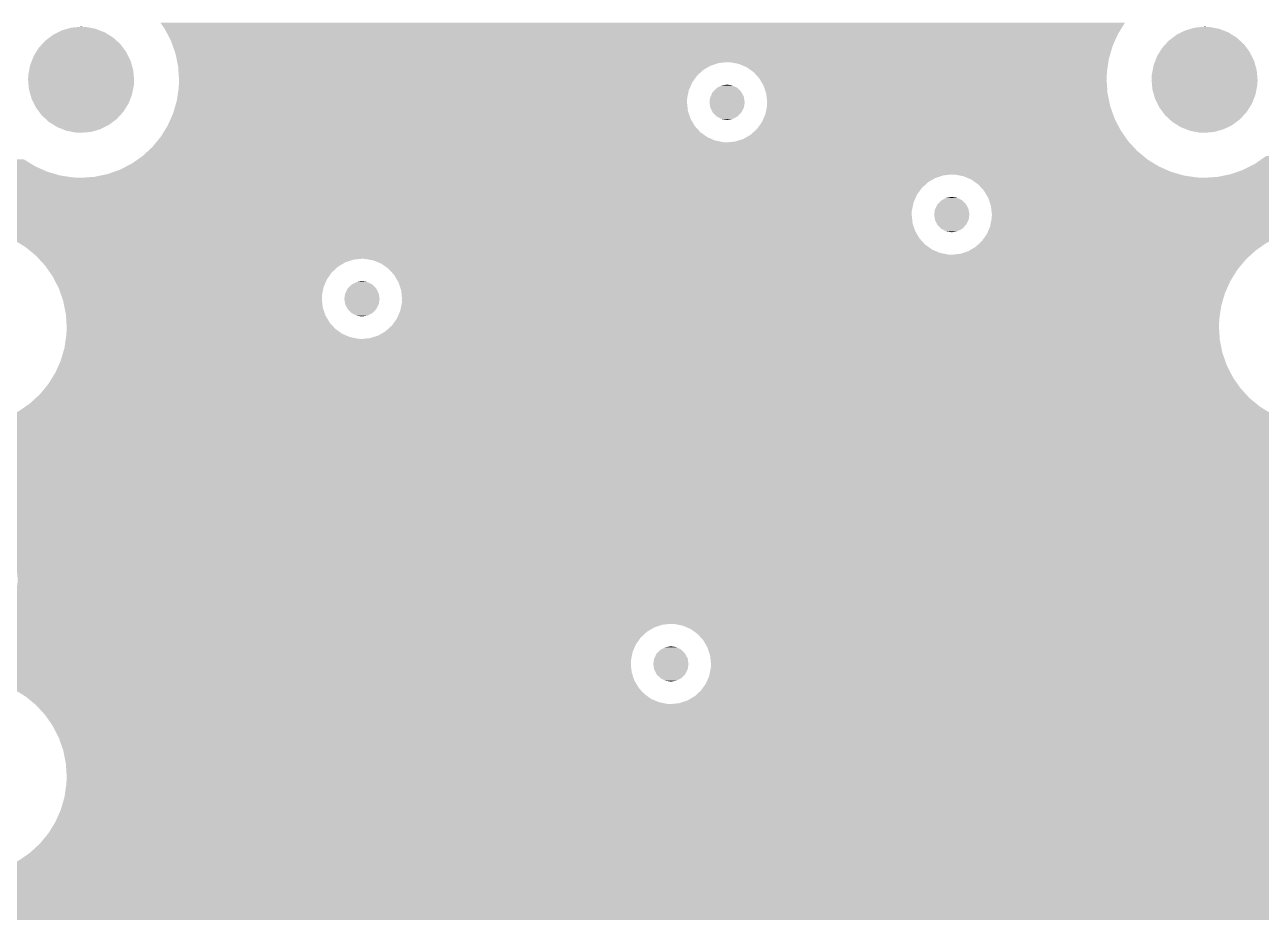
# Model space of a CAD drawing. Extents: x 295 to 953, y 10 to 290.
# Drawn here: x 736.68 to 764.64, y 209.8 to 229.87 of the extents above; entities that cross this region are included whole.
import ezdxf

# ---------------------------------------------------------------- set-up
doc = ezdxf.new("R2010")
doc.units = 0
doc.header["$LTSCALE"] = 5
doc.header["$MEASUREMENT"] = 0
doc.layers.add('FROMC1', color=7, linetype='CONTINUOUS')

msp = doc.modelspace()

# ---------------------------------------------------------------- linework, layer by layer
at = {"layer": 'FROMC1'}
for points in [[(737.643, 229.775), (737.738, 229.802), (738.291, 229.775), (738.15, 229.802)], [(737.738, 229.802), (737.896, 229.816), (738.15, 229.802), (738.074, 229.816)], [(737.896, 229.816), (737.958, 229.822), (738.074, 229.816), (737.958, 229.822)], [(739.855, 229.765), (739.751, 229.914), (761.466, 229.765), (761.558, 229.914)], [(763.043, 229.775), (763.138, 229.802), (763.691, 229.775), (763.55, 229.802)], [(763.138, 229.802), (763.296, 229.816), (763.55, 229.802), (763.474, 229.816)], [(763.296, 229.816), (763.358, 229.822), (763.474, 229.816), (763.358, 229.822)], [(737.152, 229.511), (737.241, 229.577), (738.756, 229.511), (738.683, 229.577)], [(737.241, 229.577), (737.328, 229.643), (738.683, 229.577), (738.577, 229.643)], [(737.328, 229.643), (737.431, 229.694), (738.577, 229.643), (738.496, 229.694)], [(737.431, 229.694), (737.526, 229.741), (738.496, 229.694), (738.375, 229.741)], [(737.526, 229.741), (737.643, 229.775), (738.375, 229.741), (738.291, 229.775)], [(739.909, 229.659), (739.855, 229.765), (761.4, 229.659), (761.466, 229.765)], [(739.992, 229.499), (739.909, 229.659), (761.328, 229.499), (761.4, 229.659)], [(762.552, 229.511), (762.641, 229.577), (764.156, 229.511), (764.083, 229.577)], [(762.641, 229.577), (762.728, 229.643), (764.083, 229.577), (763.977, 229.643)], [(762.728, 229.643), (762.831, 229.694), (763.977, 229.643), (763.896, 229.694)], [(762.831, 229.694), (762.926, 229.741), (763.896, 229.694), (763.775, 229.741)], [(762.926, 229.741), (763.043, 229.775), (763.775, 229.741), (763.691, 229.775)], [(736.886, 229.161), (736.943, 229.252), (739.023, 229.161), (738.978, 229.252)], [(736.943, 229.252), (737.003, 229.348), (738.978, 229.252), (738.906, 229.348)], [(737.003, 229.348), (737.076, 229.428), (738.906, 229.348), (738.846, 229.428)], [(737.076, 229.428), (737.152, 229.511), (738.846, 229.428), (738.756, 229.511)], [(740.032, 229.385), (739.992, 229.499), (761.278, 229.385), (761.328, 229.499)], [(740.092, 229.216), (740.032, 229.385), (761.229, 229.216), (761.278, 229.385)], [(762.286, 229.161), (762.343, 229.252), (764.423, 229.161), (764.378, 229.252)], [(762.343, 229.252), (762.403, 229.348), (764.378, 229.252), (764.306, 229.348)], [(762.403, 229.348), (762.476, 229.428), (764.306, 229.348), (764.246, 229.428)], [(762.476, 229.428), (762.552, 229.511), (764.246, 229.428), (764.156, 229.511)], [(736.806, 228.956), (736.845, 229.055), (739.104, 228.956), (739.076, 229.055)], [(736.845, 229.055), (736.886, 229.161), (739.076, 229.055), (739.023, 229.161)], [(740.116, 229.098), (740.092, 229.216), (761.194, 229.098), (761.229, 229.216)], [(740.132, 229.022), (740.116, 229.098), (761.183, 229.022), (761.194, 229.098)], [(740.136, 229.002), (740.132, 229.022), (752.372, 229.002), (752.563, 229.022)], [(740.148, 228.942), (740.136, 229.002), (752.19, 228.942), (752.372, 229.002)], [(752.642, 229.018), (752.563, 229.022), (761.182, 229.018), (761.183, 229.022)], [(752.831, 228.981), (752.642, 229.018), (761.177, 228.981), (761.182, 229.018)], [(753.007, 228.906), (752.831, 228.981), (761.165, 228.906), (761.177, 228.981)], [(762.206, 228.956), (762.245, 229.055), (764.504, 228.956), (764.476, 229.055)], [(762.245, 229.055), (762.286, 229.161), (764.476, 229.055), (764.423, 229.161)], [(736.759, 228.623), (736.764, 228.74), (739.156, 228.623), (739.146, 228.74)], [(736.764, 228.74), (736.784, 228.843), (739.146, 228.74), (739.136, 228.843)], [(736.784, 228.843), (736.806, 228.956), (739.136, 228.843), (739.104, 228.956)], [(740.152, 228.922), (740.148, 228.942), (752.157, 228.922), (752.19, 228.942)], [(740.157, 228.845), (740.152, 228.922), (752.024, 228.845), (752.157, 228.922)], [(740.166, 228.715), (740.157, 228.845), (751.883, 228.715), (752.024, 228.845)], [(740.172, 228.623), (740.166, 228.715), (751.817, 228.623), (751.883, 228.715)], [(753.154, 228.801), (753.007, 228.906), (761.15, 228.801), (761.165, 228.906)], [(753.163, 228.795), (753.154, 228.801), (761.15, 228.795), (761.15, 228.801)], [(753.292, 228.653), (753.163, 228.795), (761.144, 228.653), (761.15, 228.795)], [(762.159, 228.623), (762.164, 228.74), (764.556, 228.623), (764.546, 228.74)], [(762.164, 228.74), (762.184, 228.843), (764.546, 228.74), (764.536, 228.843)], [(762.184, 228.843), (762.206, 228.956), (764.536, 228.843), (764.504, 228.956)], [(736.769, 228.506), (736.759, 228.623), (739.151, 228.506), (739.156, 228.623)], [(736.779, 228.403), (736.769, 228.506), (739.131, 228.403), (739.151, 228.506)], [(736.811, 228.29), (736.779, 228.403), (739.109, 228.29), (739.131, 228.403)], [(740.156, 228.383), (740.165, 228.445), (751.696, 228.383), (751.723, 228.445)], [(740.165, 228.445), (740.17, 228.559), (751.723, 228.445), (751.772, 228.559)], [(740.17, 228.559), (740.172, 228.623), (751.772, 228.559), (751.817, 228.623)], [(752.245, 228.353), (752.325, 228.435), (752.883, 228.353), (752.798, 228.435)], [(752.325, 228.435), (752.337, 228.441), (752.798, 228.435), (752.792, 228.441)], [(752.337, 228.441), (752.437, 228.494), (752.792, 228.441), (752.684, 228.494)], [(752.437, 228.494), (752.457, 228.497), (752.684, 228.494), (752.678, 228.497)], [(752.457, 228.497), (752.563, 228.514), (752.678, 228.497), (752.563, 228.514)], [(753.31, 228.623), (753.292, 228.653), (761.143, 228.623), (761.144, 228.653)], [(753.389, 228.488), (753.31, 228.623), (761.152, 228.488), (761.143, 228.623)], [(753.443, 228.324), (753.389, 228.488), (761.163, 228.324), (761.152, 228.488)], [(762.169, 228.506), (762.159, 228.623), (764.551, 228.506), (764.556, 228.623)], [(762.179, 228.403), (762.169, 228.506), (764.531, 228.403), (764.551, 228.506)], [(762.211, 228.29), (762.179, 228.403), (764.509, 228.29), (764.531, 228.403)], [(736.839, 228.191), (736.811, 228.29), (739.071, 228.191), (739.109, 228.29)], [(736.892, 228.085), (736.839, 228.191), (739.029, 228.085), (739.071, 228.191)], [(740.111, 228.115), (740.121, 228.148), (751.656, 228.115), (751.657, 228.148)], [(740.121, 228.148), (740.128, 228.195), (751.657, 228.148), (751.659, 228.195)], [(740.128, 228.195), (740.156, 228.383), (751.659, 228.195), (751.696, 228.383)], [(752.164, 228.115), (752.181, 228.23), (752.961, 228.115), (752.943, 228.23)], [(752.181, 228.23), (752.186, 228.24), (752.943, 228.23), (752.941, 228.24)], [(752.186, 228.24), (752.236, 228.344), (752.941, 228.24), (752.887, 228.344)], [(752.236, 228.344), (752.245, 228.353), (752.887, 228.344), (752.883, 228.353)], [(753.449, 228.306), (753.443, 228.324), (761.167, 228.306), (761.163, 228.324)], [(753.469, 228.115), (753.449, 228.306), (761.206, 228.115), (761.167, 228.306)], [(762.239, 228.191), (762.211, 228.29), (764.471, 228.191), (764.509, 228.29)], [(762.292, 228.085), (762.239, 228.191), (764.429, 228.085), (764.471, 228.191)], [(736.937, 227.994), (736.892, 228.085), (738.972, 227.994), (739.029, 228.085)], [(737.009, 227.898), (736.937, 227.994), (738.912, 227.898), (738.972, 227.994)], [(737.07, 227.818), (737.009, 227.898), (738.839, 227.818), (738.912, 227.898)], [(739.984, 227.742), (740.037, 227.861), (751.736, 227.742), (751.697, 227.861)], [(740.037, 227.861), (740.056, 227.924), (751.697, 227.861), (751.676, 227.924)], [(740.056, 227.924), (740.111, 228.115), (751.676, 227.924), (751.656, 228.115)], [(752.182, 228), (752.164, 228.115), (752.944, 228), (752.961, 228.115)], [(752.184, 227.99), (752.182, 228), (752.939, 227.99), (752.944, 228)], [(752.238, 227.886), (752.184, 227.99), (752.889, 227.886), (752.939, 227.99)], [(752.242, 227.877), (752.238, 227.886), (752.88, 227.877), (752.889, 227.886)], [(752.327, 227.795), (752.242, 227.877), (752.8, 227.795), (752.88, 227.877)], [(753.386, 227.747), (753.429, 227.847), (761.323, 227.747), (761.288, 227.847)], [(753.429, 227.847), (753.465, 228.03), (761.288, 227.847), (761.223, 228.03)], [(753.465, 228.03), (753.466, 228.035), (761.223, 228.03), (761.222, 228.035)], [(753.466, 228.035), (753.469, 228.115), (761.222, 228.035), (761.206, 228.115)], [(762.337, 227.994), (762.292, 228.085), (764.372, 227.994), (764.429, 228.085)], [(762.409, 227.898), (762.337, 227.994), (764.312, 227.898), (764.372, 227.994)], [(762.47, 227.818), (762.409, 227.898), (764.239, 227.818), (764.312, 227.898)], [(737.16, 227.735), (737.07, 227.818), (738.763, 227.735), (738.839, 227.818)], [(737.232, 227.669), (737.16, 227.735), (738.675, 227.669), (738.763, 227.735)], [(737.338, 227.603), (737.232, 227.669), (738.587, 227.603), (738.675, 227.669)], [(737.419, 227.552), (737.338, 227.603), (738.485, 227.552), (738.587, 227.603)], [(739.821, 227.435), (739.909, 227.577), (751.962, 227.435), (751.833, 227.577)], [(739.909, 227.577), (739.915, 227.587), (751.833, 227.577), (751.827, 227.587)], [(739.915, 227.587), (739.984, 227.742), (751.827, 227.587), (751.736, 227.742)], [(752.333, 227.789), (752.327, 227.795), (752.788, 227.789), (752.8, 227.795)], [(752.441, 227.736), (752.333, 227.789), (752.688, 227.736), (752.788, 227.789)], [(752.448, 227.733), (752.441, 227.736), (752.668, 227.733), (752.688, 227.736)], [(752.563, 227.716), (752.448, 227.733), (752.563, 227.716), (752.668, 227.733)], [(753.242, 227.515), (753.353, 227.671), (761.443, 227.515), (761.362, 227.671)], [(753.353, 227.671), (753.386, 227.747), (761.362, 227.671), (761.323, 227.747)], [(762.56, 227.735), (762.47, 227.818), (764.163, 227.735), (764.239, 227.818)], [(762.632, 227.669), (762.56, 227.735), (764.075, 227.669), (764.163, 227.735)], [(762.738, 227.603), (762.632, 227.669), (763.987, 227.603), (764.075, 227.669)], [(762.819, 227.552), (762.738, 227.603), (763.885, 227.552), (763.987, 227.603)], [(737.54, 227.505), (737.419, 227.552), (738.389, 227.505), (738.485, 227.552)], [(737.624, 227.471), (737.54, 227.505), (738.272, 227.471), (738.389, 227.505)], [(737.765, 227.444), (737.624, 227.471), (738.177, 227.444), (738.272, 227.471)], [(737.841, 227.43), (737.765, 227.444), (738.019, 227.43), (738.177, 227.444)], [(737.958, 227.424), (737.841, 227.43), (737.958, 227.424), (738.019, 227.43)], [(739.689, 227.249), (739.751, 227.324), (752.295, 227.249), (752.118, 227.324)], [(739.751, 227.324), (739.757, 227.332), (752.118, 227.324), (752.108, 227.332)], [(739.757, 227.332), (739.821, 227.435), (752.108, 227.332), (751.962, 227.435)], [(752.772, 227.235), (752.935, 227.288), (761.632, 227.235), (761.594, 227.288)], [(752.935, 227.288), (753.101, 227.385), (761.594, 227.288), (761.527, 227.385)], [(753.101, 227.385), (753.205, 227.481), (761.527, 227.385), (761.46, 227.481)], [(753.205, 227.481), (753.242, 227.515), (761.46, 227.481), (761.443, 227.515)], [(762.94, 227.505), (762.819, 227.552), (763.789, 227.505), (763.885, 227.552)], [(763.024, 227.471), (762.94, 227.505), (763.672, 227.471), (763.789, 227.505)], [(763.165, 227.444), (763.024, 227.471), (763.577, 227.444), (763.672, 227.471)], [(763.241, 227.43), (763.165, 227.444), (763.419, 227.43), (763.577, 227.444)], [(763.358, 227.424), (763.241, 227.43), (763.358, 227.424), (763.419, 227.43)], [(739.346, 226.897), (739.473, 227.014), (761.977, 226.897), (761.835, 227.014)], [(739.473, 227.014), (739.566, 227.1), (761.835, 227.014), (761.756, 227.1)], [(739.566, 227.1), (739.655, 227.208), (761.756, 227.1), (761.656, 227.208)], [(739.655, 227.208), (739.658, 227.212), (752.563, 227.208), (752.483, 227.212)], [(739.658, 227.212), (739.689, 227.249), (752.483, 227.212), (752.295, 227.249)], [(752.563, 227.208), (752.753, 227.228), (761.656, 227.208), (761.638, 227.228)], [(752.753, 227.228), (752.772, 227.235), (761.638, 227.228), (761.632, 227.235)], [(720.94, 226.666), (720.94, 226.823), (736.921, 226.666), (736.666, 226.823)], [(738.983, 226.666), (739.1, 226.725), (762.321, 226.666), (762.224, 226.725)], [(739.1, 226.725), (739.24, 226.823), (762.224, 226.725), (762.066, 226.823)], [(739.24, 226.823), (739.346, 226.897), (762.066, 226.823), (761.977, 226.897)], [(764.233, 226.589), (764.5, 226.725), (769.708, 226.589), (769.708, 226.725)], [(764.5, 226.725), (764.746, 226.897), (769.708, 226.725), (769.708, 226.897)], [(720.94, 226.544), (720.94, 226.666), (737.195, 226.544), (736.921, 226.666)], [(720.94, 226.46), (720.94, 226.544), (737.483, 226.46), (737.195, 226.544)], [(720.94, 226.415), (720.94, 226.46), (737.779, 226.415), (737.483, 226.46)], [(738.257, 226.428), (738.417, 226.462), (757.351, 226.428), (757.452, 226.462)], [(738.417, 226.462), (738.516, 226.482), (757.452, 226.462), (757.643, 226.482)], [(738.516, 226.482), (738.55, 226.489), (762.807, 226.482), (762.782, 226.489)], [(738.55, 226.489), (738.705, 226.544), (762.782, 226.489), (762.595, 226.544)], [(738.705, 226.544), (738.833, 226.589), (762.595, 226.544), (762.494, 226.589)], [(738.833, 226.589), (738.983, 226.666), (762.494, 226.589), (762.321, 226.666)], [(757.722, 226.478), (757.643, 226.482), (762.819, 226.478), (762.807, 226.482)], [(757.817, 226.46), (757.722, 226.478), (762.883, 226.46), (762.819, 226.478)], [(757.911, 226.441), (757.817, 226.46), (763.005, 226.441), (762.883, 226.46)], [(763.657, 226.428), (763.95, 226.489), (769.708, 226.428), (769.708, 226.489)], [(763.95, 226.489), (764.233, 226.589), (769.708, 226.489), (769.708, 226.589)], [(720.94, 226.408), (720.94, 226.415), (737.958, 226.408), (737.779, 226.415)], [(720.94, 226.402), (720.94, 226.408), (757.27, 226.402), (757.29, 226.408)], [(720.94, 226.305), (720.94, 226.402), (757.104, 226.305), (757.27, 226.402)], [(720.94, 226.175), (720.94, 226.305), (756.963, 226.175), (757.104, 226.305)], [(720.94, 226.019), (720.94, 226.175), (756.852, 226.019), (756.963, 226.175)], [(737.958, 226.408), (738.257, 226.428), (757.29, 226.408), (757.351, 226.428)], [(757.971, 226.415), (757.911, 226.441), (763.179, 226.415), (763.005, 226.441)], [(757.988, 226.408), (757.971, 226.415), (763.358, 226.408), (763.179, 226.415)], [(758.087, 226.366), (757.988, 226.408), (769.708, 226.366), (769.708, 226.408)], [(758.243, 226.255), (758.087, 226.366), (769.708, 226.255), (769.708, 226.366)], [(758.372, 226.113), (758.243, 226.255), (769.708, 226.113), (769.708, 226.255)], [(763.358, 226.408), (763.657, 226.428), (769.708, 226.408), (769.708, 226.428)], [(720.94, 225.843), (720.94, 226.019), (756.776, 225.843), (756.852, 226.019)], [(757.325, 225.813), (757.405, 225.895), (757.963, 225.813), (757.878, 225.895)], [(757.405, 225.895), (757.417, 225.901), (757.878, 225.895), (757.872, 225.901)], [(757.417, 225.901), (757.517, 225.954), (757.872, 225.901), (757.764, 225.954)], [(757.517, 225.954), (757.537, 225.957), (757.764, 225.954), (757.758, 225.957)], [(757.537, 225.957), (757.643, 225.974), (757.758, 225.957), (757.643, 225.974)], [(758.469, 225.948), (758.372, 226.113), (769.708, 225.948), (769.708, 226.113)], [(758.529, 225.766), (758.469, 225.948), (769.708, 225.766), (769.708, 225.948)], [(720.94, 225.655), (720.94, 225.843), (756.739, 225.655), (756.776, 225.843)], [(720.94, 225.575), (720.94, 225.655), (756.736, 225.575), (756.739, 225.655)], [(757.244, 225.575), (757.261, 225.69), (758.041, 225.575), (758.023, 225.69)], [(757.261, 225.69), (757.266, 225.7), (758.023, 225.69), (758.021, 225.7)], [(757.266, 225.7), (757.316, 225.804), (758.021, 225.7), (757.967, 225.804)], [(757.316, 225.804), (757.325, 225.813), (757.967, 225.804), (757.963, 225.813)], [(758.549, 225.575), (758.529, 225.766), (769.708, 225.575), (769.708, 225.766)], [(720.94, 225.384), (720.94, 225.575), (756.756, 225.384), (756.736, 225.575)], [(720.94, 225.25), (720.94, 225.384), (756.8, 225.25), (756.756, 225.384)], [(757.262, 225.46), (757.244, 225.575), (758.024, 225.46), (758.041, 225.575)], [(757.264, 225.45), (757.262, 225.46), (758.019, 225.45), (758.024, 225.46)], [(757.318, 225.346), (757.264, 225.45), (757.969, 225.346), (758.019, 225.45)], [(757.322, 225.337), (757.318, 225.346), (757.96, 225.337), (757.969, 225.346)], [(757.407, 225.255), (757.322, 225.337), (757.88, 225.255), (757.96, 225.337)], [(758.509, 225.307), (758.546, 225.495), (769.708, 225.307), (769.708, 225.495)], [(758.546, 225.495), (758.549, 225.575), (769.708, 225.495), (769.708, 225.575)], [(735.596, 225.243), (735.418, 225.25), (756.803, 225.243), (756.8, 225.25)], [(735.866, 225.202), (735.596, 225.243), (756.816, 225.202), (756.803, 225.243)], [(735.892, 225.198), (735.866, 225.202), (756.818, 225.198), (756.816, 225.202)], [(736.18, 225.114), (735.892, 225.198), (756.867, 225.114), (756.818, 225.198)], [(736.354, 225.037), (736.18, 225.114), (756.913, 225.037), (756.867, 225.114)], [(757.413, 225.249), (757.407, 225.255), (757.868, 225.249), (757.88, 225.255)], [(757.521, 225.196), (757.413, 225.249), (757.768, 225.196), (757.868, 225.249)], [(757.528, 225.193), (757.521, 225.196), (757.748, 225.193), (757.768, 225.196)], [(757.643, 225.176), (757.528, 225.193), (757.643, 225.176), (757.748, 225.193)], [(758.322, 224.975), (758.389, 225.069), (764.837, 224.975), (765.022, 225.069)], [(758.389, 225.069), (758.433, 225.131), (765.022, 225.069), (765.196, 225.131)], [(758.433, 225.131), (758.45, 225.169), (765.196, 225.131), (765.305, 225.169)], [(758.45, 225.169), (758.476, 225.23), (765.305, 225.169), (765.598, 225.23)], [(758.476, 225.23), (758.484, 225.25), (765.598, 225.23), (765.898, 225.25)], [(758.484, 225.25), (758.509, 225.307), (769.708, 225.25), (769.708, 225.307)], [(736.454, 224.992), (736.354, 225.037), (756.953, 224.992), (756.913, 225.037)], [(736.611, 224.895), (736.454, 224.992), (757.042, 224.895), (756.953, 224.992)], [(736.709, 224.835), (736.611, 224.895), (757.128, 224.835), (757.042, 224.895)], [(736.77, 224.784), (736.709, 224.835), (757.198, 224.784), (757.128, 224.835)], [(736.861, 224.709), (736.77, 224.784), (757.375, 224.709), (757.198, 224.784)], [(758.037, 224.761), (758.181, 224.845), (764.509, 224.761), (764.63, 224.845)], [(758.181, 224.845), (758.276, 224.933), (764.63, 224.845), (764.755, 224.933)], [(758.276, 224.933), (758.322, 224.975), (764.755, 224.933), (764.837, 224.975)], [(736.906, 224.672), (736.861, 224.709), (757.563, 224.672), (757.375, 224.709)], [(736.91, 224.668), (736.906, 224.672), (757.643, 224.668), (757.563, 224.672)], [(736.94, 224.644), (736.91, 224.668), (764.382, 224.644), (764.409, 224.668)], [(737.002, 224.577), (736.94, 224.644), (764.31, 224.577), (764.382, 224.644)], [(737.02, 224.557), (737.002, 224.577), (744.117, 224.557), (744.308, 224.577)], [(737.076, 224.497), (737.02, 224.557), (743.935, 224.497), (744.117, 224.557)], [(737.143, 224.423), (737.076, 224.497), (743.809, 224.423), (743.935, 224.497)], [(744.387, 224.573), (744.308, 224.577), (764.306, 224.573), (764.31, 224.577)], [(744.468, 224.557), (744.387, 224.573), (764.289, 224.557), (764.306, 224.573)], [(744.576, 224.536), (744.468, 224.557), (764.271, 224.536), (764.289, 224.557)], [(744.752, 224.461), (744.576, 224.536), (764.209, 224.461), (764.271, 224.536)], [(757.643, 224.668), (757.833, 224.688), (764.409, 224.668), (764.431, 224.688)], [(757.833, 224.688), (758.015, 224.748), (764.431, 224.688), (764.496, 224.748)], [(758.015, 224.748), (758.037, 224.761), (764.496, 224.748), (764.509, 224.761)], [(737.16, 224.4), (737.143, 224.423), (743.769, 224.4), (743.809, 224.423)], [(737.25, 224.27), (737.16, 224.4), (743.628, 224.27), (743.769, 224.4)], [(737.315, 224.177), (737.25, 224.27), (743.562, 224.177), (743.628, 224.27)], [(744.908, 224.35), (744.752, 224.461), (764.117, 224.35), (764.209, 224.461)], [(744.929, 224.326), (744.908, 224.35), (764.098, 224.326), (764.117, 224.35)], [(745.037, 224.208), (744.929, 224.326), (764.025, 224.208), (764.098, 224.326)], [(737.348, 224.114), (737.315, 224.177), (743.517, 224.114), (743.562, 224.177)], [(737.438, 223.938), (737.348, 224.114), (743.441, 223.938), (743.517, 224.114)], [(737.452, 223.911), (737.438, 223.938), (743.436, 223.911), (743.441, 223.938)], [(743.99, 223.908), (744.07, 223.99), (744.628, 223.908), (744.543, 223.99)], [(744.07, 223.99), (744.082, 223.996), (744.543, 223.99), (744.537, 223.996)], [(744.082, 223.996), (744.182, 224.049), (744.537, 223.996), (744.429, 224.049)], [(744.182, 224.049), (744.202, 224.052), (744.429, 224.049), (744.423, 224.052)], [(744.202, 224.052), (744.308, 224.069), (744.423, 224.052), (744.308, 224.069)], [(745.117, 224.071), (745.037, 224.208), (763.94, 224.071), (764.025, 224.208)], [(745.134, 224.043), (745.117, 224.071), (763.927, 224.043), (763.94, 224.071)], [(745.194, 223.861), (745.134, 224.043), (763.846, 223.861), (763.927, 224.043)], [(737.509, 223.75), (737.452, 223.911), (743.404, 223.75), (743.436, 223.911)], [(737.537, 223.67), (737.509, 223.75), (743.401, 223.67), (743.404, 223.75)], [(737.552, 223.628), (737.537, 223.67), (743.405, 223.628), (743.401, 223.67)], [(743.909, 223.67), (743.926, 223.785), (744.706, 223.67), (744.688, 223.785)], [(743.927, 223.555), (743.909, 223.67), (744.689, 223.555), (744.706, 223.67)], [(743.926, 223.785), (743.931, 223.795), (744.688, 223.785), (744.686, 223.795)], [(743.931, 223.795), (743.981, 223.899), (744.686, 223.795), (744.632, 223.899)], [(743.981, 223.899), (743.99, 223.908), (744.632, 223.899), (744.628, 223.908)], [(745.201, 223.797), (745.194, 223.861), (763.818, 223.797), (763.846, 223.861)], [(745.214, 223.67), (745.201, 223.797), (763.781, 223.67), (763.818, 223.797)], [(745.211, 223.59), (745.214, 223.67), (763.758, 223.59), (763.781, 223.67)], [(737.582, 223.479), (737.552, 223.628), (743.421, 223.479), (743.405, 223.628)], [(737.612, 223.334), (737.582, 223.479), (743.469, 223.334), (743.421, 223.479)], [(743.929, 223.545), (743.927, 223.555), (744.684, 223.545), (744.689, 223.555)], [(743.983, 223.441), (743.929, 223.545), (744.634, 223.441), (744.684, 223.545)], [(743.987, 223.432), (743.983, 223.441), (744.625, 223.432), (744.634, 223.441)], [(744.072, 223.35), (743.987, 223.432), (744.545, 223.35), (744.625, 223.432)], [(745.098, 223.226), (745.174, 223.402), (763.692, 223.226), (763.718, 223.402)], [(745.174, 223.402), (745.195, 223.51), (763.718, 223.402), (763.734, 223.51)], [(745.195, 223.51), (745.211, 223.59), (763.734, 223.51), (763.758, 223.59)], [(737.615, 223.297), (737.612, 223.334), (743.481, 223.297), (743.469, 223.334)], [(737.626, 223.132), (737.615, 223.297), (743.578, 223.132), (743.481, 223.297)], [(737.632, 223.035), (737.626, 223.132), (743.666, 223.035), (743.578, 223.132)], [(744.078, 223.344), (744.072, 223.35), (744.533, 223.344), (744.545, 223.35)], [(744.186, 223.291), (744.078, 223.344), (744.433, 223.291), (744.533, 223.344)], [(744.193, 223.288), (744.186, 223.291), (744.413, 223.288), (744.433, 223.291)], [(744.308, 223.271), (744.193, 223.288), (744.308, 223.271), (744.413, 223.288)], [(744.987, 223.07), (745.089, 223.213), (763.684, 223.07), (763.69, 223.213)], [(745.089, 223.213), (745.098, 223.226), (763.69, 223.213), (763.692, 223.226)], [(737.617, 222.804), (737.625, 222.857), (744.04, 222.804), (743.916, 222.857)], [(737.625, 222.857), (737.626, 222.879), (743.916, 222.857), (743.863, 222.879)], [(737.626, 222.879), (737.631, 222.99), (743.863, 222.879), (743.707, 222.99)], [(737.631, 222.99), (737.632, 223.035), (743.707, 222.99), (743.666, 223.035)], [(744.498, 222.783), (744.68, 222.843), (763.7, 222.783), (763.696, 222.843)], [(744.68, 222.843), (744.846, 222.94), (763.696, 222.843), (763.689, 222.94)], [(744.846, 222.94), (744.949, 223.035), (763.689, 222.94), (763.683, 223.035)], [(744.949, 223.035), (744.987, 223.07), (763.683, 223.035), (763.684, 223.07)], [(737.547, 222.442), (737.581, 222.56), (763.763, 222.442), (763.739, 222.56)], [(737.581, 222.56), (737.607, 222.736), (763.739, 222.56), (763.703, 222.736)], [(737.607, 222.736), (737.611, 222.763), (763.703, 222.736), (763.701, 222.763)], [(737.611, 222.763), (737.612, 222.767), (744.308, 222.763), (744.228, 222.767)], [(737.612, 222.767), (737.617, 222.804), (744.228, 222.767), (744.04, 222.804)], [(744.308, 222.763), (744.498, 222.783), (763.701, 222.763), (763.7, 222.783)], [(737.447, 222.159), (737.497, 222.273), (763.863, 222.159), (763.823, 222.273)], [(737.497, 222.273), (737.547, 222.442), (763.823, 222.273), (763.763, 222.442)], [(737.309, 221.893), (737.375, 221.999), (764, 221.893), (763.946, 221.999)], [(737.375, 221.999), (737.447, 222.159), (763.946, 221.999), (763.863, 222.159)], [(737.137, 221.647), (737.217, 221.744), (764.172, 221.647), (764.104, 221.744)], [(737.217, 221.744), (737.309, 221.893), (764.104, 221.744), (764, 221.893)], [(736.806, 221.309), (736.933, 221.426), (764.517, 221.309), (764.375, 221.426)], [(736.933, 221.426), (737.026, 221.512), (764.375, 221.426), (764.296, 221.512)], [(737.026, 221.512), (737.137, 221.647), (764.296, 221.512), (764.172, 221.647)], [(736.443, 221.078), (736.56, 221.137), (764.861, 221.078), (764.764, 221.137)], [(736.56, 221.137), (736.7, 221.235), (764.764, 221.137), (764.606, 221.235)], [(736.7, 221.235), (736.806, 221.309), (764.606, 221.235), (764.517, 221.309)], [(735.717, 220.84), (735.868, 220.872), (765.632, 220.84), (765.423, 220.872)], [(735.868, 220.872), (736.01, 220.901), (765.423, 220.872), (765.322, 220.901)], [(736.01, 220.901), (736.165, 220.956), (765.322, 220.901), (765.135, 220.956)], [(736.165, 220.956), (736.293, 221.001), (765.135, 220.956), (765.034, 221.001)], [(736.293, 221.001), (736.443, 221.078), (765.034, 221.001), (764.861, 221.078)], [(720.94, 218.427), (720.94, 220.82), (797.937, 218.427), (797.937, 220.82)], [(735.418, 220.82), (735.523, 220.827), (765.898, 220.82), (765.719, 220.827)], [(735.523, 220.827), (735.717, 220.84), (765.719, 220.827), (765.632, 220.84)], [(735.669, 218.398), (735.459, 218.427), (797.937, 218.398), (797.937, 218.427)], [(735.87, 218.331), (735.669, 218.398), (797.937, 218.331), (797.937, 218.398)], [(736.054, 218.226), (735.87, 218.331), (797.937, 218.226), (797.937, 218.331)], [(736.215, 218.088), (736.054, 218.226), (797.937, 218.088), (797.937, 218.226)], [(736.347, 217.922), (736.215, 218.088), (797.937, 217.922), (797.937, 218.088)], [(736.445, 217.734), (736.347, 217.922), (797.937, 217.734), (797.937, 217.922)], [(736.505, 217.531), (736.445, 217.734), (797.937, 217.531), (797.937, 217.734)], [(736.525, 217.32), (736.505, 217.531), (797.937, 217.32), (797.937, 217.531)], [(736.496, 217.068), (736.524, 217.278), (797.937, 217.068), (797.937, 217.278)], [(736.524, 217.278), (736.525, 217.32), (797.937, 217.278), (797.937, 217.32)], [(736.428, 216.867), (736.496, 217.068), (797.937, 216.867), (797.937, 217.068)], [(736.186, 216.522), (736.324, 216.683), (797.937, 216.522), (797.937, 216.683)], [(736.324, 216.683), (736.428, 216.867), (797.937, 216.683), (797.937, 216.867)], [(735.887, 216.322), (736.02, 216.391), (797.937, 216.322), (797.937, 216.391)], [(736.02, 216.391), (736.186, 216.522), (797.937, 216.391), (797.937, 216.522)], [(720.94, 216.145), (720.94, 216.213), (750.754, 216.145), (750.87, 216.213)], [(720.94, 216.015), (720.94, 216.145), (750.613, 216.015), (750.754, 216.145)], [(735.418, 216.213), (735.628, 216.233), (750.87, 216.213), (750.905, 216.233)], [(735.628, 216.233), (735.658, 216.242), (750.905, 216.233), (750.92, 216.242)], [(735.658, 216.242), (735.832, 216.293), (750.92, 216.242), (751.076, 216.293)], [(735.832, 216.293), (735.848, 216.302), (751.076, 216.293), (751.102, 216.302)], [(735.848, 216.302), (735.887, 216.322), (751.102, 216.302), (751.293, 216.322)], [(751.372, 216.318), (751.293, 216.322), (797.937, 216.318), (797.937, 216.322)], [(751.561, 216.281), (751.372, 216.318), (797.937, 216.281), (797.937, 216.318)], [(751.737, 216.206), (751.561, 216.281), (797.937, 216.206), (797.937, 216.281)], [(751.893, 216.095), (751.737, 216.206), (797.937, 216.095), (797.937, 216.206)], [(720.94, 215.859), (720.94, 216.015), (750.502, 215.859), (750.613, 216.015)], [(720.94, 215.683), (720.94, 215.859), (750.426, 215.683), (750.502, 215.859)], [(752.022, 215.953), (751.893, 216.095), (797.937, 215.953), (797.937, 216.095)], [(752.119, 215.788), (752.022, 215.953), (797.937, 215.788), (797.937, 215.953)], [(720.94, 215.495), (720.94, 215.683), (750.389, 215.495), (750.426, 215.683)], [(750.916, 215.54), (750.966, 215.644), (751.671, 215.54), (751.617, 215.644)], [(750.966, 215.644), (750.975, 215.653), (751.617, 215.644), (751.613, 215.653)], [(750.975, 215.653), (751.055, 215.735), (751.613, 215.653), (751.528, 215.735)], [(751.055, 215.735), (751.067, 215.741), (751.528, 215.735), (751.522, 215.741)], [(751.067, 215.741), (751.167, 215.794), (751.522, 215.741), (751.414, 215.794)], [(751.167, 215.794), (751.187, 215.797), (751.414, 215.794), (751.408, 215.797)], [(751.187, 215.797), (751.293, 215.814), (751.408, 215.797), (751.293, 215.814)], [(752.179, 215.606), (752.119, 215.788), (797.937, 215.606), (797.937, 215.788)], [(752.199, 215.415), (752.179, 215.606), (797.937, 215.415), (797.937, 215.606)], [(720.94, 215.415), (720.94, 215.495), (750.386, 215.415), (750.389, 215.495)], [(720.94, 215.224), (720.94, 215.415), (750.406, 215.224), (750.386, 215.415)], [(750.894, 215.415), (750.911, 215.53), (751.691, 215.415), (751.673, 215.53)], [(750.912, 215.3), (750.894, 215.415), (751.674, 215.3), (751.691, 215.415)], [(750.911, 215.53), (750.916, 215.54), (751.673, 215.53), (751.671, 215.54)], [(750.914, 215.29), (750.912, 215.3), (751.669, 215.29), (751.674, 215.3)], [(750.968, 215.186), (750.914, 215.29), (751.619, 215.186), (751.669, 215.29)], [(752.159, 215.147), (752.196, 215.335), (797.937, 215.147), (797.937, 215.335)], [(752.196, 215.335), (752.199, 215.415), (797.937, 215.335), (797.937, 215.415)], [(720.94, 215.09), (720.94, 215.224), (750.45, 215.09), (750.406, 215.224)], [(735.596, 215.083), (735.418, 215.09), (750.453, 215.083), (750.45, 215.09)], [(735.866, 215.042), (735.596, 215.083), (750.466, 215.042), (750.453, 215.083)], [(735.892, 215.038), (735.866, 215.042), (750.468, 215.038), (750.466, 215.042)], [(736.18, 214.954), (735.892, 215.038), (750.517, 214.954), (750.468, 215.038)], [(750.972, 215.177), (750.968, 215.186), (751.61, 215.177), (751.619, 215.186)], [(751.057, 215.095), (750.972, 215.177), (751.53, 215.095), (751.61, 215.177)], [(751.063, 215.089), (751.057, 215.095), (751.518, 215.089), (751.53, 215.095)], [(751.171, 215.036), (751.063, 215.089), (751.418, 215.036), (751.518, 215.089)], [(751.178, 215.033), (751.171, 215.036), (751.398, 215.033), (751.418, 215.036)], [(751.293, 215.016), (751.178, 215.033), (751.293, 215.016), (751.398, 215.033)], [(752.083, 214.971), (752.159, 215.147), (797.937, 214.971), (797.937, 215.147)], [(736.354, 214.877), (736.18, 214.954), (750.563, 214.877), (750.517, 214.954)], [(736.454, 214.832), (736.354, 214.877), (750.603, 214.832), (750.563, 214.877)], [(736.611, 214.735), (736.454, 214.832), (750.692, 214.735), (750.603, 214.832)], [(736.709, 214.675), (736.611, 214.735), (750.778, 214.675), (750.692, 214.735)], [(751.831, 214.685), (751.972, 214.815), (797.937, 214.685), (797.937, 214.815)], [(751.972, 214.815), (752.083, 214.971), (797.937, 214.815), (797.937, 214.971)], [(736.77, 214.624), (736.709, 214.675), (750.848, 214.624), (750.778, 214.675)], [(736.861, 214.549), (736.77, 214.624), (751.025, 214.549), (750.848, 214.624)], [(736.906, 214.512), (736.861, 214.549), (751.213, 214.512), (751.025, 214.549)], [(736.91, 214.508), (736.906, 214.512), (751.293, 214.508), (751.213, 214.512)], [(736.94, 214.484), (736.91, 214.508), (791.415, 214.484), (791.463, 214.508)], [(736.981, 214.439), (736.94, 214.484), (791.33, 214.439), (791.415, 214.484)], [(737.102, 214.308), (736.981, 214.439), (791.164, 214.308), (791.33, 214.439)], [(751.293, 214.508), (751.483, 214.528), (791.463, 214.508), (791.502, 214.528)], [(751.483, 214.528), (751.509, 214.537), (791.502, 214.528), (791.518, 214.537)], [(751.509, 214.537), (751.665, 214.588), (791.518, 214.537), (791.692, 214.588)], [(751.665, 214.588), (751.68, 214.597), (791.692, 214.588), (791.722, 214.597)], [(751.68, 214.597), (751.715, 214.617), (791.722, 214.597), (791.933, 214.617)], [(751.715, 214.617), (751.831, 214.685), (797.937, 214.617), (797.937, 214.685)], [(737.143, 214.263), (737.102, 214.308), (791.126, 214.263), (791.164, 214.308)], [(737.225, 214.147), (737.143, 214.263), (791.026, 214.147), (791.126, 214.263)], [(737.315, 214.017), (737.225, 214.147), (790.953, 214.017), (791.026, 214.147)], [(737.343, 213.963), (737.315, 214.017), (790.922, 213.963), (790.953, 214.017)], [(737.446, 213.762), (737.343, 213.963), (790.854, 213.762), (790.922, 213.963)], [(737.452, 213.751), (737.446, 213.762), (790.853, 213.751), (790.854, 213.762)], [(737.522, 213.552), (737.452, 213.751), (790.826, 213.552), (790.853, 213.751)], [(737.537, 213.51), (737.522, 213.552), (790.825, 213.51), (790.826, 213.552)], [(737.552, 213.468), (737.537, 213.51), (790.829, 213.468), (790.825, 213.51)], [(737.586, 213.299), (737.552, 213.468), (790.845, 213.299), (790.829, 213.468)], [(737.612, 213.174), (737.586, 213.299), (790.882, 213.174), (790.845, 213.299)], [(737.617, 213.096), (737.612, 213.174), (790.905, 213.096), (790.882, 213.174)], [(737.63, 212.908), (737.617, 213.096), (791.003, 212.908), (790.905, 213.096)], [(737.627, 212.742), (737.632, 212.875), (791.135, 212.742), (791.029, 212.875)], [(737.632, 212.875), (737.63, 212.908), (791.029, 212.875), (791.003, 212.908)], [(737.586, 212.432), (737.596, 212.499), (791.681, 212.432), (791.48, 212.499)], [(737.596, 212.499), (737.611, 212.604), (791.48, 212.499), (791.296, 212.604)], [(737.611, 212.604), (737.625, 212.697), (791.296, 212.604), (791.187, 212.697)], [(737.625, 212.697), (737.627, 212.742), (791.187, 212.697), (791.135, 212.742)], [(737.497, 212.113), (737.581, 212.4), (797.937, 212.113), (797.937, 212.4)], [(737.581, 212.403), (737.586, 212.432), (791.891, 212.403), (791.681, 212.432)], [(737.581, 212.4), (737.581, 212.403), (797.937, 212.4), (797.937, 212.403)], [(737.581, 212.403), (737.581, 212.403), (791.933, 212.403), (791.891, 212.403)], [(737.375, 211.839), (737.497, 212.113), (797.937, 211.839), (797.937, 212.113)], [(737.217, 211.584), (737.375, 211.839), (797.937, 211.584), (797.937, 211.839)], [(736.806, 211.149), (737.026, 211.352), (797.937, 211.149), (797.937, 211.352)], [(737.026, 211.352), (737.217, 211.584), (797.937, 211.352), (797.937, 211.584)], [(736.56, 210.977), (736.806, 211.149), (797.937, 210.977), (797.937, 211.149)], [(736.01, 210.741), (736.293, 210.841), (797.937, 210.741), (797.937, 210.841)], [(736.293, 210.841), (736.56, 210.977), (797.937, 210.841), (797.937, 210.977)], [(720.94, 209.537), (720.94, 210.66), (797.937, 209.537), (797.937, 210.66)], [(735.418, 210.66), (735.717, 210.68), (797.937, 210.66), (797.937, 210.68)], [(735.717, 210.68), (736.01, 210.741), (797.937, 210.68), (797.937, 210.741)]]:
    msp.add_solid(points, dxfattribs=at)

doc.saveas('drawing.dxf')
